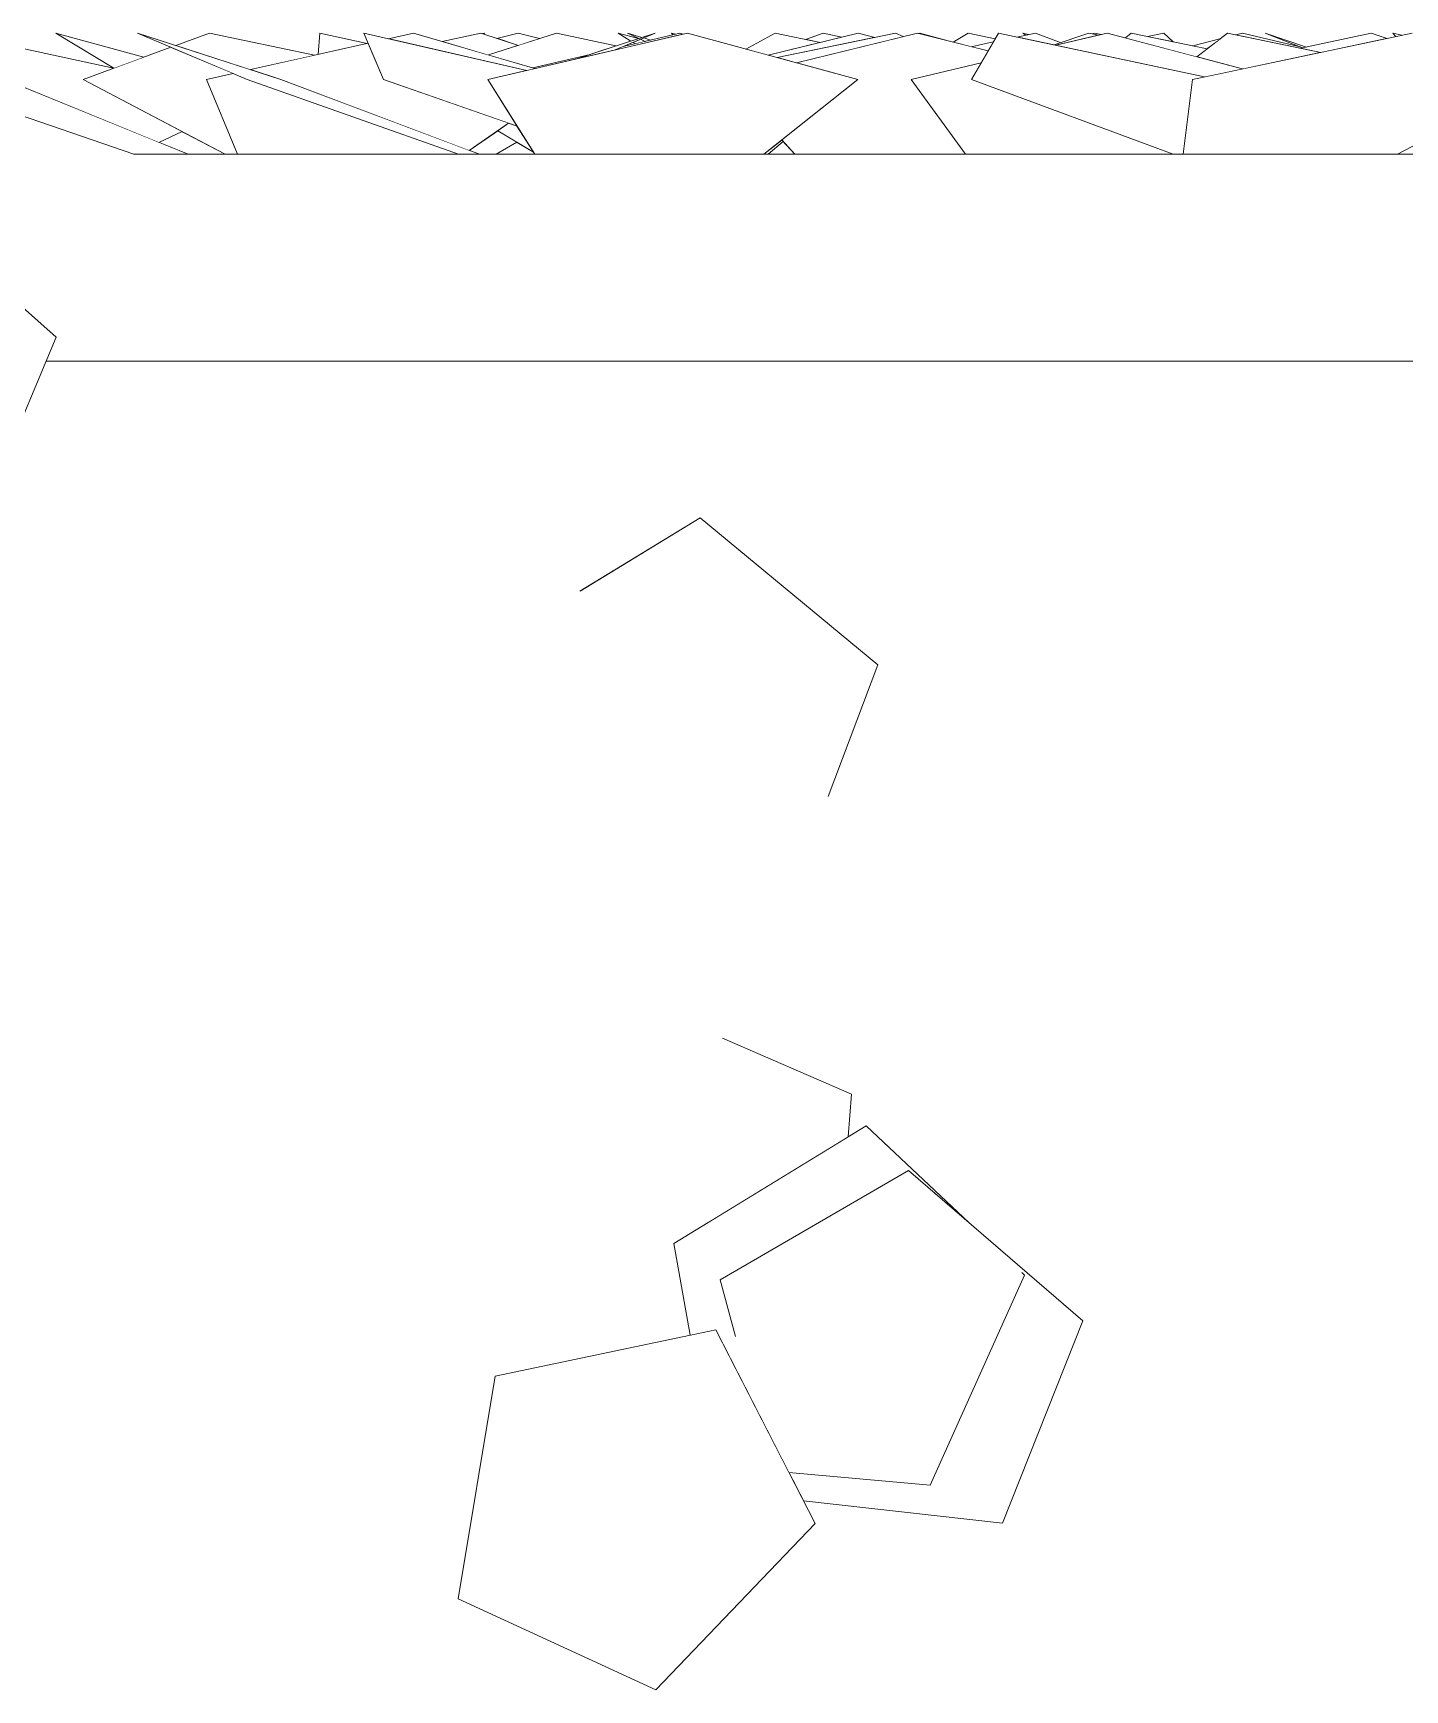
# Model space of a CAD drawing. Header units: millimetres. Extents: x -9413 to 8527, y -300 to 11224.
# Drawn here: x -7477 to -6952, y 491 to 1126 of the extents above; entities that cross this region are included whole.
import ezdxf

# ---------------------------------------------------------------- set-up
doc = ezdxf.new("R2010")
doc.units = ezdxf.units.MM
doc.header["$MEASUREMENT"] = 0
doc.linetypes.add('Wipeout_Contour', pattern=[1000, 0, -1000])
doc.layers.add('Interior - Furniture', color=7, linetype='Continuous')
doc.layers.add('Structural - Bearing', color=7, linetype='Continuous')
doc.layers.add('Interior - Furniture _Pen_No__4', color=7, linetype='Continuous', lineweight=20, true_color=0x029e21)
doc.layers.add('Structural - Bearing_Pen_No__87', color=7, linetype='Continuous', lineweight=20, true_color=0x6a6a6a)

# ---------------------------------------------------------------- blocks, each defined once
blk = doc.blocks.new('Section Elem_26_6')
at = {"layer": 'Structural - Bearing_Pen_No__87', "linetype": 'Continuous'}
blk.add_line((-6792.05, 1000), (-7472.19, 1000), dxfattribs=at)
blk = doc.blocks.new('Section Elem_41_6')
at = {"color": 254, "linetype": 'Wipeout_Contour', "lineweight": 0, "ltscale": 60361.672877}
blk.add_wipeout([(-7508.52, 1125.65), (-7512.54, 1114.72), (-7487.96, 1107.93), (-7428.99, 1083.82), (-7420.13, 1087.97), (-7457.96, 1107.93), (-7446.22, 1112.23), (-7446.33, 1112.3)], dxfattribs=at).dxf.layer = 'Interior - Furniture'
at = {"color": 254, "linetype": 'Wipeout_Contour', "lineweight": 0, "ltscale": 22338.984134}
blk.add_wipeout([(-7367.99, 1117.5), (-7349.25, 1121.69), (-7367.33, 1125.65)], dxfattribs=at).dxf.layer = 'Interior - Furniture'
at = {"color": 254, "linetype": 'Wipeout_Contour', "lineweight": 0, "ltscale": 21956.970915}
blk.add_wipeout([(-7232.73, 1125.65), (-7232.2, 1125.02), (-7231.14, 1125.27)], dxfattribs=at).dxf.layer = 'Interior - Furniture'
at = {"color": 254, "linetype": 'Wipeout_Contour', "lineweight": 0, "ltscale": 29049.100193}
blk.add_wipeout([(-7181.41, 1123.26), (-7175.77, 1122.1), (-7167.47, 1124.13), (-7174.67, 1125.65)], dxfattribs=at).dxf.layer = 'Interior - Furniture'
at = {"color": 254, "linetype": 'Wipeout_Contour', "lineweight": 0, "ltscale": 28876.519868}
blk.add_wipeout([(-7124.81, 1122.24), (-7137.65, 1125.65), (-7137.13, 1125.31), (-7124.86, 1122.21)], dxfattribs=at).dxf.layer = 'Interior - Furniture'
at = {"color": 254, "linetype": 'Wipeout_Contour', "lineweight": 0, "ltscale": 21557.074761}
blk.add_wipeout([(-7098.14, 1125.65), (-7096.96, 1124.89), (-7096.02, 1125.08)], dxfattribs=at).dxf.layer = 'Interior - Furniture'
at = {"color": 254, "linetype": 'Wipeout_Contour', "lineweight": 0, "ltscale": 28635.445718}
blk.add_wipeout([(-7071.45, 1125.34), (-7069.24, 1124.87), (-7068.18, 1125.12), (-7070.75, 1125.65)], dxfattribs=at).dxf.layer = 'Interior - Furniture'
at = {"color": 254, "linetype": 'Wipeout_Contour', "lineweight": 0, "ltscale": 45638.121499}
blk.add_wipeout([(-7606.94, 1027.19), (-7600.18, 1000), (-7534.46, 1000), (-7489.07, 959.54), (-7468.34, 1009.21), (-7534.19, 1067.89)], dxfattribs=at).dxf.layer = 'Interior - Furniture'
at = {"color": 254, "linetype": 'Wipeout_Contour', "lineweight": 0, "ltscale": 29036.610037}
blk.add_wipeout([(-7267.67, 912.07), (-7172.64, 833.44), (-7153.75, 883.83), (-7221.7, 940.06)], dxfattribs=at).dxf.layer = 'Interior - Furniture'
at = {"color": 254, "linetype": 'Wipeout_Contour', "lineweight": 0, "ltscale": 28900.202179}
blk.add_wipeout([(-7218.65, 670.35), (-7165.07, 703.11), (-7163.8, 719.4), (-7213.14, 740.89)], dxfattribs=at).dxf.layer = 'Interior - Furniture'
at = {"layer": 'Interior - Furniture _Pen_No__4', "linetype": 'Continuous'}
for p, q in [((-7508.52, 1125.65), (-7446.33, 1112.3)), ((-7367.33, 1125.65), (-7367.99, 1117.5)), ((-7349.25, 1121.69), (-7367.33, 1125.65)), ((-7232.2, 1125.02), (-7232.73, 1125.65)), ((-7232.73, 1125.65), (-7231.14, 1125.27)), ((-7174.67, 1125.65), (-7181.41, 1123.26)), ((-7167.47, 1124.13), (-7174.67, 1125.65)), ((-7124.81, 1122.24), (-7137.65, 1125.65)), ((-7137.65, 1125.65), (-7137.13, 1125.31)), ((-7096.02, 1125.08), (-7098.14, 1125.65)), ((-7098.14, 1125.65), (-7096.96, 1124.89)), ((-7070.75, 1125.65), (-7071.45, 1125.34)), ((-7068.18, 1125.12), (-7070.75, 1125.65)), ((-7468.34, 1009.21), (-7534.19, 1067.89)), ((-7489.1, 959.46), (-7468.34, 1009.21)), ((-7221.7, 940.06), (-7267.75, 912.03)), ((-7153.75, 883.83), (-7221.7, 940.06)), ((-7172.67, 833.35), (-7153.75, 883.83)), ((-7163.8, 719.4), (-7213.22, 740.92))]:
    blk.add_line(p, q, dxfattribs=at)
at = {"color": 254, "linetype": 'Wipeout_Contour', "lineweight": 0, "ltscale": 86377.190697}
blk.add_wipeout([(-7231.86, 662.27), (-7225.6, 627.11), (-7215.71, 629.19), (-7187.72, 574.62), (-7133.7, 569.73), (-7097.5, 650.17), (-7098.44, 651.05), (-7208.28, 626.7), (-7214.03, 648.3), (-7141.95, 690.19), (-7118.75, 670.18), (-7158.18, 707.33)], dxfattribs=at).dxf.layer = 'Interior - Furniture'
at = {"layer": 'Interior - Furniture _Pen_No__4', "linetype": 'Continuous'}
blk.add_line((-7165.07, 703.11), (-7163.8, 719.4), dxfattribs=at)
at = {"color": 254, "linetype": 'Wipeout_Contour', "lineweight": 0, "ltscale": 71711.568626}
blk.add_wipeout([(-7214.03, 648.3), (-7208.28, 626.7), (-7098.44, 651.05), (-7097.5, 650.17), (-7133.7, 569.73), (-7187.72, 574.62), (-7182.15, 563.75), (-7106, 555.14), (-7075.16, 632.59), (-7141.95, 690.19)], dxfattribs=at).dxf.layer = 'Interior - Furniture'
at = {"layer": 'Interior - Furniture _Pen_No__4', "linetype": 'Continuous'}
for p, q in [((-7158.18, 707.33), (-7231.86, 662.27)), ((-7118.75, 670.18), (-7158.18, 707.33)), ((-7141.95, 690.19), (-7214.03, 648.3)), ((-7075.16, 632.59), (-7141.95, 690.19)), ((-7133.7, 569.73), (-7097.5, 650.17)), ((-7097.5, 650.17), (-7098.51, 651.11)), ((-7106, 555.14), (-7075.16, 632.59))]:
    blk.add_line(p, q, dxfattribs=at)
at = {"color": 254, "linetype": 'Wipeout_Contour', "lineweight": 0, "ltscale": 36356.548261}
blk.add_wipeout([(-7314.42, 526.22), (-7238.71, 491.34), (-7177.67, 555.01), (-7215.71, 629.19), (-7300.22, 611.41)], dxfattribs=at).dxf.layer = 'Interior - Furniture'
at = {"layer": 'Interior - Furniture _Pen_No__4', "linetype": 'Continuous'}
for p, q in [((-7231.86, 662.27), (-7225.6, 627.11)), ((-7214.03, 648.3), (-7208.26, 626.64)), ((-7215.71, 629.19), (-7300.22, 611.41)), ((-7177.67, 555.01), (-7215.71, 629.19)), ((-7300.22, 611.41), (-7314.42, 526.22)), ((-7187.72, 574.62), (-7133.7, 569.73)), ((-7182.15, 563.75), (-7106, 555.14)), ((-7238.71, 491.34), (-7177.67, 555.01)), ((-7314.42, 526.22), (-7238.71, 491.34))]:
    blk.add_line(p, q, dxfattribs=at)
blk = doc.blocks.new('Section Elem_42_6')
at = {"color": 254, "linetype": 'Wipeout_Contour', "lineweight": 0, "ltscale": 29931.771567}
blk.add_wipeout([(-7409.63, 1125.65), (-7422.53, 1120.92), (-7393.94, 1111.7), (-7369.4, 1117.19)], dxfattribs=at).dxf.layer = 'Interior - Furniture'
at = {"color": 254, "linetype": 'Wipeout_Contour', "lineweight": 0, "ltscale": 22006.683158}
blk.add_wipeout([(-7253.13, 1125.65), (-7248.23, 1122.62), (-7245.38, 1123.55)], dxfattribs=at).dxf.layer = 'Interior - Furniture'
at = {"color": 254, "linetype": 'Wipeout_Contour', "lineweight": 0, "ltscale": 29016.209318}
blk.add_wipeout([(-7146.96, 1125.65), (-7192.25, 1116.32), (-7184.85, 1114.31), (-7144.01, 1124.3)], dxfattribs=at).dxf.layer = 'Interior - Furniture'
at = {"color": 254, "linetype": 'Wipeout_Contour', "lineweight": 0, "ltscale": 21678.148004}
blk.add_wipeout([(-7138.06, 1125.55), (-7137.85, 1125.49), (-7137.65, 1125.65)], dxfattribs=at).dxf.layer = 'Interior - Furniture'
at = {"color": 254, "linetype": 'Wipeout_Contour', "lineweight": 0, "ltscale": 28717.306369}
blk.add_wipeout([(-7100.44, 1124.16), (-7086.12, 1121.12), (-7083.55, 1122), (-7093.31, 1125.65)], dxfattribs=at).dxf.layer = 'Interior - Furniture'
at = {"color": 254, "linetype": 'Wipeout_Contour', "lineweight": 0, "ltscale": 28529.569009}
blk.add_wipeout([(-7058.88, 1123.79), (-7031.58, 1116.58), (-7027.61, 1119.63), (-7056.69, 1125.65)], dxfattribs=at).dxf.layer = 'Interior - Furniture'
at = {"color": 254, "linetype": 'Wipeout_Contour', "lineweight": 0, "ltscale": 21254.64198}
blk.add_wipeout([(-6989.58, 1120.33), (-7005.38, 1125.65), (-6991.14, 1119.99)], dxfattribs=at).dxf.layer = 'Interior - Furniture'
at = {"color": 254, "linetype": 'Wipeout_Contour', "lineweight": 0, "ltscale": 21135.853417}
blk.add_wipeout([(-6953.01, 1124.82), (-6956.49, 1125.65), (-6955.39, 1124.32)], dxfattribs=at).dxf.layer = 'Interior - Furniture'
at = {"color": 254, "linetype": 'Wipeout_Contour', "lineweight": 0, "ltscale": 29443.45197}
blk.add_wipeout([(-7285.86, 1112.34), (-7285.06, 1112.1), (-7269.48, 1115.71), (-7263.91, 1117.52)], dxfattribs=at).dxf.layer = 'Interior - Furniture'
at = {"color": 254, "linetype": 'Wipeout_Contour', "lineweight": 0, "ltscale": 21602.337875}
blk.add_wipeout([(-7117.99, 1120.47), (-7111.47, 1118.83), (-7109.47, 1122.26)], dxfattribs=at).dxf.layer = 'Interior - Furniture'
at = {"color": 254, "linetype": 'Wipeout_Contour', "lineweight": 0, "ltscale": 29494.052037}
blk.add_wipeout([(-7299.22, 1088.29), (-7285.55, 1080.11), (-7291.78, 1090), (-7295.07, 1091.15)], dxfattribs=at).dxf.layer = 'Interior - Furniture'
at = {"color": 254, "linetype": 'Wipeout_Contour', "lineweight": 0, "ltscale": 21034.040242}
blk.add_wipeout([(-6921.98, 1096.59), (-6954.76, 1079.25), (-6903.82, 1079.25)], dxfattribs=at).dxf.layer = 'Interior - Furniture'
at = {"color": 254, "linetype": 'Wipeout_Contour', "lineweight": 0, "ltscale": 21813.539259}
blk.add_wipeout([(-7195.71, 1079.25), (-7185.54, 1079.25), (-7189.93, 1084.21)], dxfattribs=at).dxf.layer = 'Interior - Furniture'
at = {"color": 254, "linetype": 'Wipeout_Contour', "lineweight": 0, "ltscale": 29326.844374}
blk.add_wipeout([(-7247.4, 1122.11), (-7246.6, 1121.62), (-7242.85, 1122.5), (-7244.54, 1123.3)], dxfattribs=at).dxf.layer = 'Interior - Furniture'
at = {"color": 254, "linetype": 'Wipeout_Contour', "lineweight": 0, "ltscale": 29115.873843}
blk.add_wipeout([(-7193.05, 1125.65), (-7204.24, 1119.57), (-7195.69, 1117.25), (-7175.77, 1122.1)], dxfattribs=at).dxf.layer = 'Interior - Furniture'
at = {"color": 254, "linetype": 'Wipeout_Contour', "lineweight": 0, "ltscale": 36020.564202}
blk.add_wipeout([(-7119.12, 1125.65), (-7124.86, 1122.21), (-7117.99, 1120.47), (-7109.47, 1122.26), (-7108.74, 1123.52)], dxfattribs=at).dxf.layer = 'Interior - Furniture'
at = {"color": 254, "linetype": 'Wipeout_Contour', "lineweight": 0, "ltscale": 28667.854016}
blk.add_wipeout([(-7072.9, 1125.65), (-7086.12, 1121.12), (-7085.59, 1121.01), (-7069.24, 1124.87)], dxfattribs=at).dxf.layer = 'Interior - Furniture'
at = {"color": 254, "linetype": 'Wipeout_Contour', "lineweight": 0, "ltscale": 28403.408456}
blk.add_wipeout([(-7019.78, 1125.65), (-7031.58, 1116.58), (-7014.07, 1111.97), (-6984.06, 1118.28)], dxfattribs=at).dxf.layer = 'Interior - Furniture'
at = {"color": 254, "linetype": 'Wipeout_Contour', "lineweight": 0, "ltscale": 44985.14784}
blk.add_wipeout([(-7457.96, 1107.93), (-7403.59, 1079.25), (-7398.96, 1079.25), (-7410.81, 1107.93), (-7400.59, 1110.21), (-7424.38, 1120.24)], dxfattribs=at).dxf.layer = 'Interior - Furniture'
at = {"color": 254, "linetype": 'Wipeout_Contour', "lineweight": 0, "ltscale": 29097.214884}
blk.add_wipeout([(-7197.39, 1079.25), (-7195.71, 1079.25), (-7189.93, 1084.21), (-7190.44, 1084.78)], dxfattribs=at).dxf.layer = 'Interior - Furniture'
at = {"color": 254, "linetype": 'Wipeout_Contour', "lineweight": 0, "ltscale": 53013.330477}
blk.add_wipeout([(-7552.11, 1125.65), (-7525.1, 1109.95), (-7515.25, 1107.93), (-7512.49, 1104.77), (-7438.63, 1079.25), (-7417.81, 1079.25), (-7487.96, 1107.93)], dxfattribs=at).dxf.layer = 'Interior - Furniture'
at = {"color": 254, "linetype": 'Wipeout_Contour', "lineweight": 0, "ltscale": 29309.3849}
blk.add_wipeout([(-7254.31, 1119.23), (-7228.18, 1125.29), (-7229.54, 1125.65), (-7251.19, 1120.53)], dxfattribs=at).dxf.layer = 'Interior - Furniture'
at = {"color": 254, "linetype": 'Wipeout_Contour', "lineweight": 0, "ltscale": 21349.993966}
blk.add_wipeout([(-7033.06, 1120.76), (-7027.61, 1119.63), (-7022.67, 1123.43)], dxfattribs=at).dxf.layer = 'Interior - Furniture'
at = {"color": 254, "linetype": 'Wipeout_Contour', "lineweight": 0, "ltscale": 35452.769287}
blk.add_wipeout([(-7014.01, 1125.65), (-7016.58, 1124.99), (-6991.74, 1119.87), (-6991.14, 1119.99), (-6992.03, 1120.35)], dxfattribs=at).dxf.layer = 'Interior - Furniture'
at = {"color": 254, "linetype": 'Wipeout_Contour', "lineweight": 0, "ltscale": 37323.895857}
blk.add_wipeout([(-7400.59, 1110.21), (-7410.81, 1107.93), (-7398.96, 1079.25), (-7314.23, 1079.25), (-7395.16, 1107.93)], dxfattribs=at).dxf.layer = 'Interior - Furniture'
at = {"color": 254, "linetype": 'Wipeout_Contour', "lineweight": 0, "ltscale": 22599.835378}
blk.add_wipeout([(-7468.45, 1125.65), (-7446.22, 1112.23), (-7434.72, 1116.45)], dxfattribs=at).dxf.layer = 'Interior - Furniture'
at = {"color": 254, "linetype": 'Wipeout_Contour', "lineweight": 0, "ltscale": 36811.087993}
blk.add_wipeout([(-7302.84, 1117.28), (-7285.86, 1112.34), (-7263.91, 1117.52), (-7254.05, 1120.73), (-7276.8, 1125.65)], dxfattribs=at).dxf.layer = 'Interior - Furniture'
at = {"color": 254, "linetype": 'Wipeout_Contour', "lineweight": 0, "ltscale": 49997.954712}
blk.add_wipeout([(-7117.8, 1107.93), (-7040.57, 1079.25), (-7036.82, 1079.25), (-7034.24, 1100.04), (-7033.26, 1107.93), (-7028.55, 1108.92), (-7107.5, 1125.65)], dxfattribs=at).dxf.layer = 'Interior - Furniture'
at = {"color": 254, "linetype": 'Wipeout_Contour', "lineweight": 0, "ltscale": 28257.901263}
blk.add_wipeout([(-6964.82, 1125.65), (-6991.74, 1119.87), (-6984.06, 1118.28), (-6958.66, 1123.63)], dxfattribs=at).dxf.layer = 'Interior - Furniture'
at = {"color": 254, "linetype": 'Wipeout_Contour', "lineweight": 0, "ltscale": 29984.576161}
blk.add_wipeout([(-7428.99, 1083.82), (-7417.81, 1079.25), (-7403.59, 1079.25), (-7420.13, 1087.97)], dxfattribs=at).dxf.layer = 'Interior - Furniture'
at = {"color": 254, "linetype": 'Wipeout_Contour', "lineweight": 0, "ltscale": 22549.581762}
blk.add_wipeout([(-7438.7, 1079.27), (-7438.75, 1079.25), (-7438.63, 1079.25)], dxfattribs=at).dxf.layer = 'Interior - Furniture'
at = {"layer": 'Interior - Furniture _Pen_No__4', "linetype": 'Continuous'}
for p, q in [((-7468.45, 1125.65), (-7446.22, 1112.23)), ((-7093.31, 1125.65), (-7100.44, 1124.16))]:
    blk.add_line(p, q, dxfattribs=at)
at = {"color": 254, "linetype": 'Wipeout_Contour', "lineweight": 0, "ltscale": 36589.200347}
blk.add_wipeout([(-7303.06, 1107.93), (-7285.02, 1079.25), (-7197.39, 1079.25), (-7161.34, 1107.93), (-7226.64, 1125.65)], dxfattribs=at).dxf.layer = 'Interior - Furniture'
at = {"color": 254, "linetype": 'Wipeout_Contour', "lineweight": 0, "ltscale": 21402.768019}
blk.add_wipeout([(-7050.45, 1124.36), (-7040.61, 1122.32), (-7044.21, 1125.65)], dxfattribs=at).dxf.layer = 'Interior - Furniture'
at = {"layer": 'Interior - Furniture _Pen_No__4', "linetype": 'Continuous'}
for p, q in [((-7228.18, 1125.29), (-7229.54, 1125.65)), ((-7197.39, 1079.25), (-7195.71, 1079.25))]:
    blk.add_line(p, q, dxfattribs=at)
at = {"color": 254, "linetype": 'Wipeout_Contour', "lineweight": 0, "ltscale": 22020.626706}
blk.add_wipeout([(-7269.48, 1115.71), (-7254.31, 1119.23), (-7238.91, 1125.65)], dxfattribs=at).dxf.layer = 'Interior - Furniture'
at = {"color": 254, "linetype": 'Wipeout_Contour', "lineweight": 0, "ltscale": 65109.744685}
blk.add_wipeout([(-7161.34, 1107.93), (-7190.44, 1084.78), (-7185.54, 1079.25), (-7120.15, 1079.25), (-7140.95, 1107.93), (-7114.12, 1114.27), (-7111.47, 1118.83), (-7138.49, 1125.65), (-7184.85, 1114.31)], dxfattribs=at).dxf.layer = 'Interior - Furniture'
at = {"color": 254, "linetype": 'Wipeout_Contour', "lineweight": 0, "ltscale": 44567.945167}
blk.add_wipeout([(-7393.94, 1111.7), (-7382.24, 1107.93), (-7310.19, 1080.74), (-7295.07, 1091.15), (-7343.04, 1107.93), (-7348.85, 1121.78)], dxfattribs=at).dxf.layer = 'Interior - Furniture'
at = {"layer": 'Interior - Furniture _Pen_No__4', "linetype": 'Continuous'}
for p, q in [((-7254.05, 1120.73), (-7276.8, 1125.65)), ((-7144.01, 1124.3), (-7146.96, 1125.65)), ((-7111.47, 1118.83), (-7138.49, 1125.65)), ((-7137.65, 1125.65), (-7138.06, 1125.55)), ((-7137.85, 1125.49), (-7137.65, 1125.65)), ((-7119.12, 1125.65), (-7124.86, 1122.21)), ((-7108.74, 1123.52), (-7119.12, 1125.65)), ((-7109.47, 1122.26), (-7117.99, 1120.47)), ((-7197.39, 1079.25), (-7161.34, 1107.93)), ((-7190.44, 1084.78), (-7185.54, 1079.25)), ((-7195.71, 1079.25), (-7189.93, 1084.21)), ((-7195.71, 1079.25), (-7185.54, 1079.25))]:
    blk.add_line(p, q, dxfattribs=at)
at = {"color": 254, "linetype": 'Wipeout_Contour', "lineweight": 0, "ltscale": 29586.030381}
blk.add_wipeout([(-7331.56, 1125.65), (-7341.13, 1123.51), (-7288.15, 1111.38), (-7285.06, 1112.1)], dxfattribs=at).dxf.layer = 'Interior - Furniture'
at = {"color": 254, "linetype": 'Wipeout_Contour', "lineweight": 0, "ltscale": 29317.491456}
blk.add_wipeout([(-7244.54, 1123.3), (-7242.85, 1122.5), (-7240.72, 1123.01), (-7243.35, 1123.8)], dxfattribs=at).dxf.layer = 'Interior - Furniture'
at = {"color": 254, "linetype": 'Wipeout_Contour', "lineweight": 0, "ltscale": 29051.911681}
blk.add_wipeout([(-7161.21, 1125.65), (-7195.69, 1117.25), (-7192.25, 1116.32), (-7154.82, 1124.03)], dxfattribs=at).dxf.layer = 'Interior - Furniture'
at = {"color": 254, "linetype": 'Wipeout_Contour', "lineweight": 0, "ltscale": 35954.273829}
blk.add_wipeout([(-7114.12, 1114.27), (-7140.95, 1107.93), (-7120.15, 1079.25), (-7040.57, 1079.25), (-7117.8, 1107.93)], dxfattribs=at).dxf.layer = 'Interior - Furniture'
at = {"color": 254, "linetype": 'Wipeout_Contour', "lineweight": 0, "ltscale": 36906.162583}
blk.add_wipeout([(-7310.19, 1080.74), (-7306.24, 1079.25), (-7299.91, 1079.25), (-7291.95, 1083.94), (-7299.22, 1088.29)], dxfattribs=at).dxf.layer = 'Interior - Furniture'
at = {"layer": 'Interior - Furniture _Pen_No__4', "linetype": 'Continuous'}
for p, q in [((-7161.34, 1107.93), (-7226.64, 1125.65)), ((-7193.05, 1125.65), (-7204.24, 1119.57)), ((-7161.21, 1125.65), (-7195.69, 1117.25)), ((-7175.77, 1122.1), (-7193.05, 1125.65)), ((-7146.96, 1125.65), (-7192.25, 1116.32)), ((-7138.49, 1125.65), (-7184.85, 1114.31)), ((-7154.82, 1124.03), (-7161.21, 1125.65)), ((-7107.5, 1125.65), (-7117.8, 1107.93)), ((-7114.12, 1114.27), (-7140.95, 1107.93)), ((-7140.95, 1107.93), (-7120.15, 1079.25)), ((-7185.54, 1079.25), (-7120.15, 1079.25)), ((-7120.15, 1079.25), (-7040.57, 1079.25))]:
    blk.add_line(p, q, dxfattribs=at)
at = {"color": 254, "linetype": 'Wipeout_Contour', "lineweight": 0, "ltscale": 29562.919725}
blk.add_wipeout([(-7305.66, 1125.65), (-7320.55, 1122.44), (-7302.84, 1117.28), (-7291.33, 1120.98)], dxfattribs=at).dxf.layer = 'Interior - Furniture'
at = {"color": 254, "linetype": 'Wipeout_Contour', "lineweight": 0, "ltscale": 21999.090547}
blk.add_wipeout([(-7249.5, 1125.65), (-7245.19, 1123.61), (-7244.01, 1124)], dxfattribs=at).dxf.layer = 'Interior - Furniture'
at = {"color": 254, "linetype": 'Wipeout_Contour', "lineweight": 0, "ltscale": 28545.970761}
blk.add_wipeout([(-7085.59, 1121.01), (-7028.55, 1108.92), (-7014.07, 1111.97), (-7065.94, 1125.65)], dxfattribs=at).dxf.layer = 'Interior - Furniture'
at = {"color": 254, "linetype": 'Wipeout_Contour', "lineweight": 0, "ltscale": 29481.416668}
blk.add_wipeout([(-7299.91, 1079.25), (-7285.02, 1079.25), (-7285.55, 1080.11), (-7291.95, 1083.94)], dxfattribs=at).dxf.layer = 'Interior - Furniture'
at = {"layer": 'Interior - Furniture _Pen_No__4', "linetype": 'Continuous'}
for p, q in [((-7238.91, 1125.65), (-7269.48, 1115.71)), ((-7254.31, 1119.23), (-7238.91, 1125.65)), ((-7245.38, 1123.55), (-7253.13, 1125.65)), ((-7253.13, 1125.65), (-7248.23, 1122.62)), ((-7229.54, 1125.65), (-7251.19, 1120.53)), ((-7244.01, 1124), (-7249.5, 1125.65)), ((-7249.5, 1125.65), (-7245.19, 1123.61)), ((-7244.54, 1123.3), (-7242.85, 1122.5)), ((-7240.72, 1123.01), (-7243.35, 1123.8)), ((-7083.55, 1122), (-7093.31, 1125.65)), ((-7072.9, 1125.65), (-7086.12, 1121.12)), ((-7065.94, 1125.65), (-7085.59, 1121.01)), ((-7069.24, 1124.87), (-7072.9, 1125.65)), ((-7056.69, 1125.65), (-7058.88, 1123.79)), ((-7044.21, 1125.65), (-7050.45, 1124.36)), ((-7040.61, 1122.32), (-7044.21, 1125.65)), ((-7247.4, 1122.11), (-7246.6, 1121.62)), ((-7117.8, 1107.93), (-7040.57, 1079.25)), ((-7299.91, 1079.25), (-7291.95, 1083.94)), ((-7299.91, 1079.25), (-7285.02, 1079.25)), ((-7285.02, 1079.25), (-7197.39, 1079.25))]:
    blk.add_line(p, q, dxfattribs=at)
at = {"color": 254, "linetype": 'Wipeout_Contour', "lineweight": 0, "ltscale": 29509.755222}
blk.add_wipeout([(-7291.46, 1125.65), (-7299.55, 1123.66), (-7291.33, 1120.98), (-7283.22, 1123.59)], dxfattribs=at).dxf.layer = 'Interior - Furniture'
at = {"color": 254, "linetype": 'Wipeout_Contour', "lineweight": 0, "ltscale": 35305.370517}
blk.add_wipeout([(-7036.82, 1079.25), (-6954.76, 1079.25), (-6900.54, 1107.93), (-6949.04, 1125.65), (-7033.26, 1107.93)], dxfattribs=at).dxf.layer = 'Interior - Furniture'
at = {"layer": 'Interior - Furniture _Pen_No__4', "linetype": 'Continuous'}
for p, q in [((-7028.55, 1108.92), (-7107.5, 1125.65)), ((-7014.07, 1111.97), (-7065.94, 1125.65)), ((-7027.61, 1119.63), (-7056.69, 1125.65)), ((-6949.04, 1125.65), (-7033.26, 1107.93)), ((-7022.67, 1123.43), (-7033.06, 1120.76)), ((-7019.78, 1125.65), (-7031.58, 1116.58)), ((-6984.06, 1118.28), (-7019.78, 1125.65)), ((-7014.01, 1125.65), (-7016.58, 1124.99)), ((-6992.03, 1120.35), (-7014.01, 1125.65)), ((-6989.58, 1120.33), (-7005.38, 1125.65)), ((-7005.38, 1125.65), (-6991.14, 1119.99)), ((-6964.82, 1125.65), (-6991.74, 1119.87)), ((-6958.66, 1123.63), (-6964.82, 1125.65)), ((-6953.01, 1124.82), (-6956.49, 1125.65)), ((-6956.49, 1125.65), (-6955.39, 1124.32)), ((-7033.26, 1107.93), (-7036.82, 1079.25)), ((-6954.76, 1079.25), (-6900.54, 1107.93)), ((-7040.57, 1079.25), (-7036.82, 1079.25)), ((-7036.82, 1079.25), (-6954.76, 1079.25)), ((-6954.76, 1079.25), (-6903.82, 1079.25))]:
    blk.add_line(p, q, dxfattribs=at)
at = {"color": 254, "linetype": 'Wipeout_Contour', "lineweight": 0, "ltscale": 36994.475889}
blk.add_wipeout([(-7288.15, 1111.38), (-7350.48, 1125.65), (-7343.04, 1107.93), (-7291.78, 1090), (-7303.06, 1107.93)], dxfattribs=at).dxf.layer = 'Interior - Furniture'
at = {"layer": 'Interior - Furniture _Pen_No__4', "linetype": 'Continuous'}
for p, q in [((-7291.46, 1125.65), (-7299.55, 1123.66)), ((-7283.22, 1123.59), (-7291.46, 1125.65)), ((-7263.91, 1117.52), (-7285.86, 1112.34)), ((-7303.06, 1107.93), (-7285.02, 1079.25)), ((-7299.22, 1088.29), (-7285.55, 1080.11))]:
    blk.add_line(p, q, dxfattribs=at)
at = {"color": 254, "linetype": 'Wipeout_Contour', "lineweight": 0, "ltscale": 22172.631756}
blk.add_wipeout([(-7304.28, 1125.65), (-7305.07, 1125.46), (-7304.59, 1125.3)], dxfattribs=at).dxf.layer = 'Interior - Furniture'
at = {"layer": 'Interior - Furniture _Pen_No__4', "linetype": 'Continuous'}
for p, q in [((-7226.64, 1125.65), (-7303.06, 1107.93)), ((-7276.8, 1125.65), (-7302.84, 1117.28))]:
    blk.add_line(p, q, dxfattribs=at)
at = {"color": 254, "linetype": 'Wipeout_Contour', "lineweight": 0, "ltscale": 37243.608306}
blk.add_wipeout([(-7395.16, 1107.93), (-7314.23, 1079.25), (-7306.24, 1079.25), (-7382.24, 1107.93), (-7437.2, 1125.65)], dxfattribs=at).dxf.layer = 'Interior - Furniture'
at = {"layer": 'Interior - Furniture _Pen_No__4', "linetype": 'Continuous'}
for p, q in [((-7434.72, 1116.45), (-7468.45, 1125.65)), ((-7382.24, 1107.93), (-7437.2, 1125.65)), ((-7437.2, 1125.65), (-7395.16, 1107.93)), ((-7409.63, 1125.65), (-7422.53, 1120.92)), ((-7369.4, 1117.19), (-7409.63, 1125.65)), ((-7288.15, 1111.38), (-7350.48, 1125.65)), ((-7350.48, 1125.65), (-7343.04, 1107.93)), ((-7331.56, 1125.65), (-7341.13, 1123.51)), ((-7285.06, 1112.1), (-7331.56, 1125.65)), ((-7305.66, 1125.65), (-7320.55, 1122.44)), ((-7291.33, 1120.98), (-7305.66, 1125.65)), ((-7304.28, 1125.65), (-7305.07, 1125.46)), ((-7304.59, 1125.3), (-7304.28, 1125.65)), ((-7424.38, 1120.24), (-7457.96, 1107.93)), ((-7348.85, 1121.78), (-7393.94, 1111.7)), ((-7400.59, 1110.21), (-7410.81, 1107.93)), ((-7512.49, 1104.77), (-7438.63, 1079.25)), ((-7417.81, 1079.25), (-7487.96, 1107.93)), ((-7457.96, 1107.93), (-7403.59, 1079.25)), ((-7410.81, 1107.93), (-7398.96, 1079.25)), ((-7395.16, 1107.93), (-7314.23, 1079.25)), ((-7306.24, 1079.25), (-7382.24, 1107.93)), ((-7343.04, 1107.93), (-7291.78, 1090)), ((-7310.19, 1080.74), (-7295.07, 1091.15)), ((-7420.13, 1087.97), (-7428.99, 1083.82)), ((-7438.7, 1079.27), (-7438.75, 1079.25)), ((-7438.75, 1079.25), (-7438.63, 1079.25)), ((-7438.63, 1079.25), (-7417.81, 1079.25)), ((-7417.81, 1079.25), (-7403.59, 1079.25)), ((-7403.59, 1079.25), (-7398.96, 1079.25)), ((-7398.96, 1079.25), (-7314.23, 1079.25)), ((-7314.23, 1079.25), (-7306.24, 1079.25)), ((-7306.24, 1079.25), (-7299.91, 1079.25))]:
    blk.add_line(p, q, dxfattribs=at)

msp = doc.modelspace()

# ---------------------------------------------------------------- block references
at = {"layer": 'Structural - Bearing'}
msp.add_blockref('Section Elem_26_6', (0, 0), dxfattribs=at)

# ---------------------------------------------------------------- next in the draw order: block references
at = {"layer": 'Interior - Furniture'}
msp.add_blockref('Section Elem_41_6', (0, 0), dxfattribs=at)

# ---------------------------------------------------------------- next in the draw order: block references
msp.add_blockref('Section Elem_42_6', (0, 0), dxfattribs=at)

doc.saveas('drawing.dxf')
